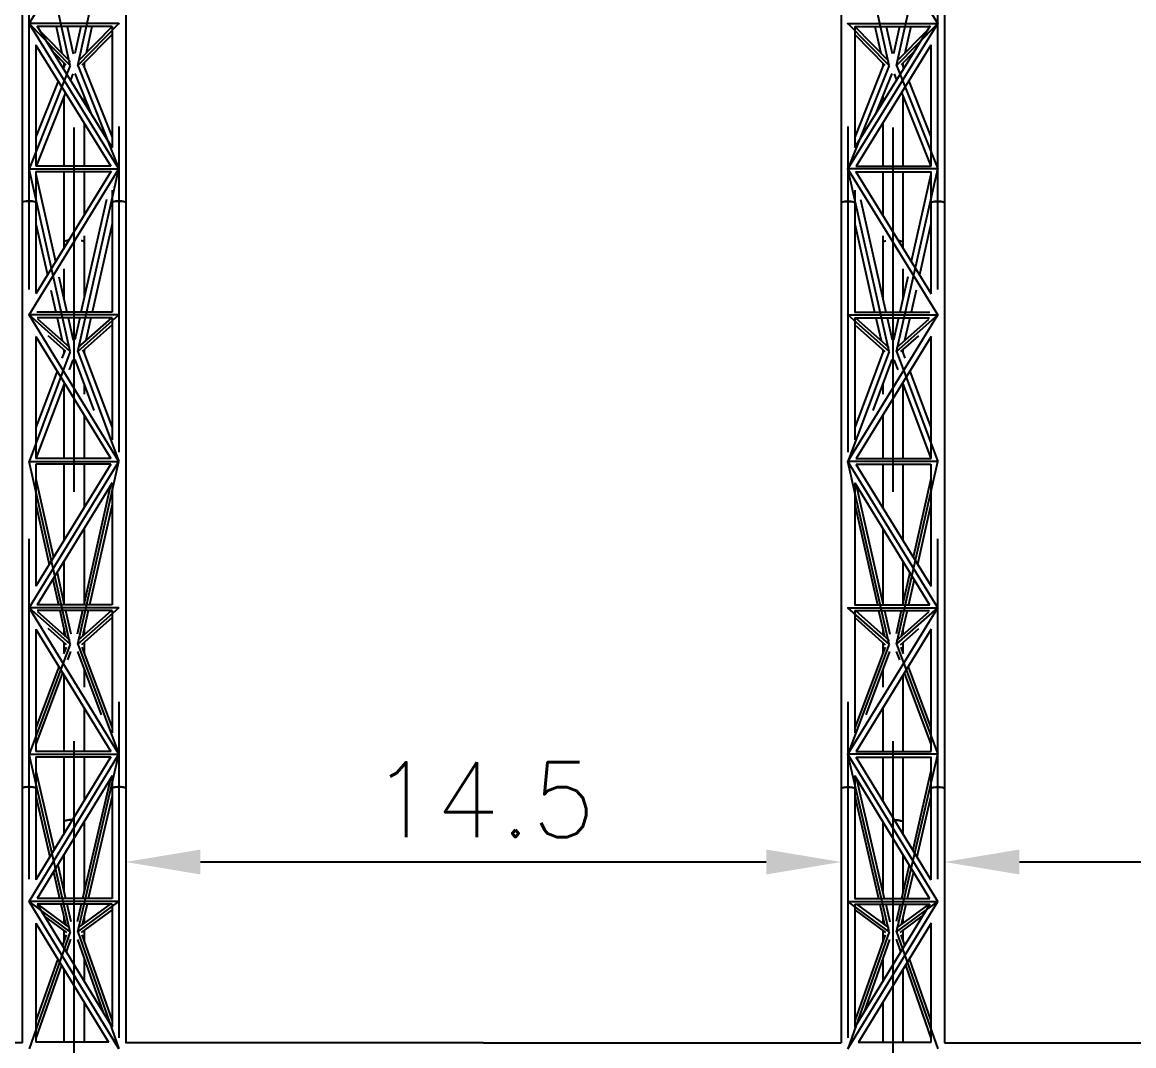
# Model space of a CAD drawing. Header units: millimetres. Extents: x 150209.93 to 150215.05, y 136675.65 to 136679.93.
# Drawn here: x 150212.2706 to 150212.7159, y 136679.1361 to 136679.5464 of the extents above; entities that cross this region are included whole.
import ezdxf

# ---------------------------------------------------------------- set-up
doc = ezdxf.new("R2010")
doc.units = ezdxf.units.MM
doc.header["$LTSCALE"] = 0.25
doc.linetypes.add('CENTER', pattern=[50.8, 31.75, -6.35, 6.35, -6.35])
doc.linetypes.add('XKITLINE00', pattern=[0])
doc.styles.add('ROMANS', font='romans.shx')
doc.dimstyles.new('MD300', dxfattribs={"dimtxt": 2.5, "dimasz": 2.5, "dimexe": 1, "dimexo": 1, "dimgap": 0.5, "dimtad": 1, "dimdec": 1, "dimlfac": 50, "dimrnd": 0.5, "dimdsep": 46, "dimtxsty": 'ROMANS', "dimcen": 1, "dimclrd": 146, "dimclre": 146, "dimclrt": 30, "dimadec": 1, "dimazin": 2, "dimtfac": 1, "dimtdec": 1, "dimtmove": 0, "dimatfit": 1, "dimfxl": 1, "dimtolj": 1, "dimtzin": 0, "dimlwd": -1, "dimlwe": -1, "dimarcsym": 0})

# ---------------------------------------------------------------- blocks, each defined once
blk = doc.blocks.new('çatıı')
at = {"color": 8, "linetype": 'CENTER'}
for p, q in [((16725, 19215.5), (16725, 20364.8)), ((16815, 20366.5), (16815, 19136.2)), ((16905, 20368.1), (16905, 19215.5)), ((18365, 20368.1), (18365, 19215.5)), ((18455, 20366.5), (18455, 19136.2)), ((18545, 19215.5), (18545, 20364.8)), ((16725, 19574.4), (16905, 19865.3)), ((16807.5, 19490.5), (16725, 19865.3)), ((16822.5, 19490.5), (16905, 19865.3)), ((18447.5, 19490.5), (18365, 19865.3)), ((18545, 19574.4), (18365, 19865.3)), ((18462.5, 19490.5), (18545, 19865.3)), ((16905, 19574.4), (16725, 19574.4)), ((16905, 19283.4), (16725, 19574.4)), ((16807.5, 19490.5), (16725, 19574.4)), ((16822.5, 19490.5), (16905, 19574.4)), ((18447.5, 19490.5), (18365, 19574.4)), ((18365, 19574.4), (18545, 19574.4)), ((18365, 19283.4), (18545, 19574.4)), ((18462.5, 19490.5), (18545, 19574.4)), ((16807.5, 19490.5), (16725, 19283.4)), ((16822.5, 19490.5), (16905, 19283.4)), ((18447.5, 19490.5), (18365, 19283.4)), ((18462.5, 19490.5), (18545, 19283.4)), ((16725, 18990.6), (16905, 19283.4)), ((16725, 19283.4), (16905, 19283.4)), ((16807.5, 18917.5), (16725, 19283.4)), ((16822.5, 18917.5), (16905, 19283.4)), ((18447.5, 18917.5), (18365, 19283.4)), ((18545, 18990.6), (18365, 19283.4)), ((18545, 19283.4), (18365, 19283.4)), ((18462.5, 18917.5), (18545, 19283.4)), ((16725, 18041.9), (16725, 19215.5)), ((16905, 19215.5), (16905, 18041.9)), ((18365, 19215.5), (18365, 18041.9)), ((18545, 18041.9), (18545, 19215.5)), ((16815, 19136.2), (16815, 17975)), ((18455, 19136.2), (18455, 17975)), ((16905, 18697.2), (16725, 18990.6)), ((16905, 18990.6), (16725, 18990.6)), ((16807.5, 18917.5), (16725, 18990.6)), ((16822.5, 18917.5), (16905, 18990.6)), ((18447.5, 18917.5), (18365, 18990.6)), ((18365, 18697.2), (18545, 18990.6)), ((18365, 18990.6), (18545, 18990.6)), ((18462.5, 18917.5), (18545, 18990.6)), ((16807.5, 18917.5), (16725, 18697.2)), ((16822.5, 18917.5), (16905, 18697.2)), ((18447.5, 18917.5), (18365, 18697.2)), ((18462.5, 18917.5), (18545, 18697.2)), ((16725, 18403.8), (16905, 18697.2)), ((16725, 18697.2), (16905, 18697.2)), ((16807.5, 18330.7), (16725, 18697.2)), ((16822.5, 18330.7), (16905, 18697.2)), ((18545, 18403.8), (18365, 18697.2)), ((18447.5, 18330.7), (18365, 18697.2)), ((18545, 18697.2), (18365, 18697.2)), ((18462.5, 18330.7), (18545, 18697.2)), ((16905, 18110.4), (16725, 18403.8)), ((16905, 18403.8), (16725, 18403.8)), ((16807.5, 18330.7), (16725, 18403.8)), ((16822.5, 18330.7), (16905, 18403.8)), ((18365, 18110.4), (18545, 18403.8)), ((18365, 18403.8), (18545, 18403.8)), ((18447.5, 18330.7), (18365, 18403.8)), ((18462.5, 18330.7), (18545, 18403.8)), ((16807.5, 18330.7), (16725, 18110.4)), ((16822.5, 18330.7), (16905, 18110.4)), ((18447.5, 18330.7), (18365, 18110.4)), ((18462.5, 18330.7), (18545, 18110.4)), ((16725, 17815.4), (16905, 18110.4)), ((16725, 18110.4), (16905, 18110.4)), ((16807.5, 17754.7), (16725, 18110.4)), ((16822.5, 17754.7), (16905, 18110.4)), ((18545, 17815.4), (18365, 18110.4)), ((18545, 18110.4), (18365, 18110.4)), ((18447.5, 17754.7), (18365, 18110.4)), ((18462.5, 17754.7), (18545, 18110.4)), ((16725, 16860.1), (16725, 18041.9)), ((16905, 18041.9), (16905, 16860.1)), ((18365, 18041.9), (18365, 16860.1)), ((18545, 16860.1), (18545, 18041.9)), ((16815, 17975), (16815, 16806.3)), ((18455, 17975), (18455, 16806.3)), ((16905, 17815.4), (16725, 17815.4)), ((16905, 17520), (16725, 17815.4)), ((16807.5, 17754.7), (16725, 17815.4)), ((16822.5, 17754.7), (16905, 17815.4)), ((18365, 17815.4), (18545, 17815.4)), ((18365, 17520), (18545, 17815.4)), ((18447.5, 17754.7), (18365, 17815.4)), ((18462.5, 17754.7), (18545, 17815.4)), ((16807.5, 17754.7), (16725, 17520)), ((16822.5, 17754.7), (16905, 17520)), ((18447.5, 17754.7), (18365, 17520)), ((18462.5, 17754.7), (18545, 17520))]:
    blk.add_line(p, q, dxfattribs=at)
at = {"color": 8, "linetype": 'XKITLINE00'}
for p, q in [((16711.3, 20340.1), (16711.3, 19215.5)), ((16918.6, 20343.7), (16918.6, 19215.5)), ((18351.3, 20343.7), (18351.3, 19215.5)), ((18558.6, 20340.1), (18558.6, 19215.5)), ((16740.5, 19570), (16891.6, 19325.8)), ((16891.3, 19568.7), (16741.3, 19568.7)), ((16779.1, 19568.7), (16790.8, 19515.5)), ((16801.5, 19568.7), (16813.6, 19513.8)), ((16828.5, 19568.7), (16816.6, 19514.5)), ((16891.3, 19568.6), (16823.9, 19500)), ((16850.9, 19568.7), (16839.2, 19515.5)), ((16891.3, 19568.9), (16891.3, 19326.2)), ((18529.5, 19570), (18378.4, 19325.8)), ((18378.6, 19568.9), (18378.6, 19326.2)), ((18378.6, 19568.7), (18528.7, 19568.7)), ((18378.6, 19568.6), (18446.1, 19500)), ((18419.1, 19568.7), (18430.8, 19515.5)), ((18441.5, 19568.7), (18453.4, 19514.5)), ((18468.5, 19568.7), (18456.4, 19513.8)), ((18490.9, 19568.7), (18479.2, 19515.5)), ((16746.1, 19560.9), (16807.6, 19498.4)), ((16891.3, 19552.5), (16830.9, 19491)), ((18378.6, 19552.5), (18439.1, 19491)), ((18523.9, 19560.9), (18462.4, 19498.4)), ((16738.6, 19531.7), (16738.6, 19289.1)), ((16738.6, 19531.6), (16888.7, 19289.1)), ((18531.3, 19531.6), (18381.3, 19289.1)), ((18531.3, 19531.7), (18531.3, 19289.1)), ((16773, 19517.6), (16798.5, 19491.6)), ((18497, 19517.6), (18471.5, 19491.6)), ((16795.9, 19490.9), (16793.4, 19484.6)), ((16794.7, 19495.5), (16794.7, 19488)), ((16795.3, 19494.8), (16795.4, 19494.8)), ((16834.2, 19490.6), (16891.3, 19347.2)), ((16834.7, 19494.8), (16834.6, 19494.4)), ((16835.3, 19495.5), (16835.3, 19487.9)), ((18435.8, 19490.6), (18378.6, 19347.2)), ((18434.7, 19495.5), (18434.7, 19487.9)), ((18435.3, 19494.8), (18435.4, 19494.4)), ((18474.1, 19490.9), (18476.6, 19484.6)), ((18474.6, 19494.8), (18474.6, 19494.8)), ((18475.3, 19495.5), (18475.3, 19488)), ((16783.3, 19459.4), (16738.6, 19347.3)), ((16812.7, 19474.1), (16807.7, 19461.4)), ((16817, 19474.7), (16848.7, 19395.1)), ((18453, 19474.7), (18421.2, 19395.1)), ((18457.3, 19474.1), (18462.3, 19461.4)), ((18486.7, 19459.4), (18531.3, 19347.3)), ((16797.7, 19436.2), (16739.1, 19289.1)), ((18472.3, 19436.2), (18530.9, 19289.1)), ((16794.7, 19428.8), (16794.7, 19289.1)), ((16835.3, 19428.8), (16835.3, 19416.8)), ((18434.7, 19428.8), (18434.7, 19416.8)), ((18475.3, 19428.8), (18475.3, 19289.1)), ((16835.3, 19375.4), (16835.3, 19289.1)), ((18434.7, 19375.4), (18434.7, 19289.1)), ((16889.5, 19279), (16738.4, 19033.2)), ((16889.1, 19289.1), (16738.5, 19289.1)), ((18380.5, 19279), (18531.6, 19033.2)), ((18380.9, 19289.1), (18531.5, 19289.1)), ((16738.6, 19277.9), (16738.6, 19215.5)), ((16888.7, 19277.7), (16738.6, 19277.7)), ((16738.6, 19272.6), (16778.1, 19097.7)), ((16794.7, 19277.7), (16794.7, 19136.2)), ((16835.3, 19277.7), (16835.3, 19190.8)), ((18381.3, 19277.7), (18531.3, 19277.7)), ((18434.7, 19277.7), (18434.7, 19190.8)), ((18475.3, 19277.7), (18475.3, 19136.2)), ((18531.3, 19272.6), (18491.9, 19097.7)), ((18531.3, 19277.9), (18531.3, 19215.5)), ((16891.3, 19241), (16891.3, 19215.5)), ((18378.6, 19241), (18378.6, 19215.5)), ((16711.7, 19216.2), (16711.3, 19215.5)), ((16711.7, 19216.1), (16711.3, 19215.5)), ((16711.3, 19215.5), (16711.3, 18041.9)), ((16712.7, 19216.9), (16711.7, 19216.2)), ((16712.7, 19216.7), (16711.7, 19216.1)), ((16714.3, 19217.5), (16712.7, 19216.9)), ((16714.3, 19217.2), (16712.7, 19216.7)), ((16714.8, 19217.4), (16713.9, 19217.1)), ((16716.5, 19218.1), (16714.3, 19217.5)), ((16716.5, 19217.7), (16714.3, 19217.2)), ((16716.9, 19218), (16714.8, 19217.4)), ((16719.1, 19218.5), (16716.5, 19218.1)), ((16719.1, 19218), (16716.5, 19217.7)), ((16719.3, 19218.3), (16716.9, 19218)), ((16722, 19218.7), (16719.1, 19218.5)), ((16722, 19218.2), (16719.1, 19218)), ((16722.1, 19218.6), (16719.3, 19218.3)), ((16725, 19218.8), (16722, 19218.7)), ((16725, 19218.3), (16722, 19218.2)), ((16725, 19218.6), (16722.1, 19218.6)), ((16728, 19218.7), (16725, 19218.8)), ((16727.9, 19218.6), (16725, 19218.6)), ((16728, 19218.2), (16725, 19218.3)), ((16730.7, 19218.3), (16727.9, 19218.6)), ((16730.9, 19218.5), (16728, 19218.7)), ((16730.9, 19218), (16728, 19218.2)), ((16733.1, 19218), (16730.7, 19218.3)), ((16733.5, 19218.1), (16730.9, 19218.5)), ((16733.5, 19217.7), (16730.9, 19218)), ((16735.2, 19217.4), (16733.1, 19218)), ((16735.7, 19217.5), (16733.5, 19218.1)), ((16735.7, 19217.2), (16733.5, 19217.7)), ((16736.1, 19217.1), (16735.2, 19217.4)), ((16737.3, 19216.9), (16735.7, 19217.5)), ((16737.3, 19216.7), (16735.7, 19217.2)), ((16738.3, 19216.2), (16737.3, 19216.9)), ((16738.3, 19216.1), (16737.3, 19216.7)), ((16738.3, 19216.2), (16738.6, 19215.5)), ((16738.3, 19216.1), (16738.6, 19215.5)), ((16738.6, 19215.5), (16738.6, 19033.6)), ((16879.9, 19221.8), (16829, 18996.3)), ((16891.7, 19216.2), (16891.3, 19215.5)), ((16891.7, 19216.1), (16891.3, 19215.5)), ((16891.3, 19215.5), (16891.3, 18996.3)), ((16892.7, 19216.9), (16891.7, 19216.2)), ((16892.7, 19216.7), (16891.7, 19216.1)), ((16894.3, 19217.5), (16892.7, 19216.9)), ((16894.3, 19217.2), (16892.7, 19216.7)), ((16894.8, 19217.4), (16893.9, 19217.1)), ((16896.5, 19218.1), (16894.3, 19217.5)), ((16896.5, 19217.7), (16894.3, 19217.2)), ((16896.9, 19218), (16894.8, 19217.4)), ((16899.1, 19218.5), (16896.5, 19218.1)), ((16899.1, 19218), (16896.5, 19217.7)), ((16899.3, 19218.3), (16896.9, 19218)), ((16902, 19218.7), (16899.1, 19218.5)), ((16902, 19218.2), (16899.1, 19218)), ((16902.1, 19218.6), (16899.3, 19218.3)), ((16905, 19218.8), (16902, 19218.7)), ((16905, 19218.3), (16902, 19218.2)), ((16905, 19218.6), (16902.1, 19218.6)), ((16908, 19218.7), (16905, 19218.8)), ((16907.9, 19218.6), (16905, 19218.6)), ((16908, 19218.2), (16905, 19218.3)), ((16910.7, 19218.3), (16907.9, 19218.6)), ((16910.9, 19218.5), (16908, 19218.7)), ((16910.9, 19218), (16908, 19218.2)), ((16913.1, 19218), (16910.7, 19218.3)), ((16913.5, 19218.1), (16910.9, 19218.5)), ((16913.5, 19217.7), (16910.9, 19218)), ((16915.2, 19217.4), (16913.1, 19218)), ((16915.7, 19217.5), (16913.5, 19218.1)), ((16915.7, 19217.2), (16913.5, 19217.7)), ((16916.1, 19217.1), (16915.2, 19217.4)), ((16917.3, 19216.9), (16915.7, 19217.5)), ((16917.3, 19216.7), (16915.7, 19217.2)), ((16918.3, 19216.2), (16917.3, 19216.9)), ((16918.3, 19216.1), (16917.3, 19216.7)), ((16918.3, 19216.2), (16918.6, 19215.5)), ((16918.3, 19216.1), (16918.6, 19215.5)), ((16918.6, 19215.5), (16918.6, 18041.9)), ((18351.7, 19216.2), (18351.3, 19215.5)), ((18351.7, 19216.1), (18351.3, 19215.5)), ((18351.3, 19215.5), (18351.3, 18041.9)), ((18351.7, 19216.2), (18352.7, 19216.9)), ((18351.7, 19216.1), (18352.7, 19216.7)), ((18352.7, 19216.9), (18354.3, 19217.5)), ((18352.7, 19216.7), (18354.3, 19217.2)), ((18353.9, 19217.1), (18354.8, 19217.4)), ((18354.3, 19217.5), (18356.5, 19218.1)), ((18354.3, 19217.2), (18356.5, 19217.7)), ((18354.8, 19217.4), (18356.9, 19218)), ((18356.5, 19218.1), (18359.1, 19218.5)), ((18356.5, 19217.7), (18359.1, 19218)), ((18356.9, 19218), (18359.3, 19218.3)), ((18359.1, 19218.5), (18362, 19218.7)), ((18359.1, 19218), (18362, 19218.2)), ((18359.3, 19218.3), (18362.1, 19218.6)), ((18362, 19218.7), (18365, 19218.8)), ((18362, 19218.2), (18365, 19218.3)), ((18362.1, 19218.6), (18365, 19218.6)), ((18365, 19218.8), (18368, 19218.7)), ((18365, 19218.6), (18367.9, 19218.6)), ((18365, 19218.3), (18368, 19218.2)), ((18367.9, 19218.6), (18370.7, 19218.3)), ((18368, 19218.7), (18370.9, 19218.5)), ((18368, 19218.2), (18370.9, 19218)), ((18370.7, 19218.3), (18373.1, 19218)), ((18370.9, 19218.5), (18373.5, 19218.1)), ((18370.9, 19218), (18373.5, 19217.7)), ((18373.1, 19218), (18375.2, 19217.4)), ((18373.5, 19218.1), (18375.7, 19217.5)), ((18373.5, 19217.7), (18375.7, 19217.2)), ((18375.2, 19217.4), (18376.1, 19217.1)), ((18375.7, 19217.5), (18377.3, 19216.9)), ((18375.7, 19217.2), (18377.3, 19216.7)), ((18377.3, 19216.9), (18378.3, 19216.2)), ((18377.3, 19216.7), (18378.3, 19216.1)), ((18378.3, 19216.2), (18378.6, 19215.5)), ((18378.3, 19216.1), (18378.6, 19215.5)), ((18378.6, 19215.5), (18378.6, 18996.3)), ((18390.1, 19221.8), (18440.9, 18996.3)), ((18531.7, 19216.2), (18531.3, 19215.5)), ((18531.7, 19216.1), (18531.3, 19215.5)), ((18531.3, 19215.5), (18531.3, 19033.6)), ((18531.7, 19216.2), (18532.7, 19216.9)), ((18531.7, 19216.1), (18532.7, 19216.7)), ((18532.7, 19216.9), (18534.3, 19217.5)), ((18532.7, 19216.7), (18534.3, 19217.2)), ((18533.9, 19217.1), (18534.8, 19217.4)), ((18534.3, 19217.5), (18536.5, 19218.1)), ((18534.3, 19217.2), (18536.5, 19217.7)), ((18534.8, 19217.4), (18536.9, 19218)), ((18536.5, 19218.1), (18539.1, 19218.5)), ((18536.5, 19217.7), (18539.1, 19218)), ((18536.9, 19218), (18539.3, 19218.3)), ((18539.1, 19218.5), (18542, 19218.7)), ((18539.1, 19218), (18542, 19218.2)), ((18539.3, 19218.3), (18542.1, 19218.6)), ((18542, 19218.7), (18545, 19218.8)), ((18542, 19218.2), (18545, 19218.3)), ((18542.1, 19218.6), (18545, 19218.6)), ((18545, 19218.8), (18548, 19218.7)), ((18545, 19218.6), (18547.9, 19218.6)), ((18545, 19218.3), (18548, 19218.2)), ((18547.9, 19218.6), (18550.7, 19218.3)), ((18548, 19218.7), (18550.9, 19218.5)), ((18548, 19218.2), (18550.9, 19218)), ((18550.7, 19218.3), (18553.1, 19218)), ((18550.9, 19218.5), (18553.5, 19218.1)), ((18550.9, 19218), (18553.5, 19217.7)), ((18553.1, 19218), (18555.2, 19217.4)), ((18553.5, 19218.1), (18555.7, 19217.5)), ((18553.5, 19217.7), (18555.7, 19217.2)), ((18555.2, 19217.4), (18556.1, 19217.1)), ((18555.7, 19217.5), (18557.3, 19216.9)), ((18555.7, 19217.2), (18557.3, 19216.7)), ((18557.3, 19216.9), (18558.3, 19216.2)), ((18557.3, 19216.7), (18558.3, 19216.1)), ((18558.3, 19216.2), (18558.6, 19215.5)), ((18558.3, 19216.1), (18558.6, 19215.5)), ((18558.6, 19215.5), (18558.6, 18041.9)), ((16738.6, 19173.1), (16761.7, 19071)), ((16891.3, 19173.1), (16851.5, 18996.3)), ((18378.6, 19173.1), (18418.5, 18996.3)), ((18531.3, 19173.1), (18508.3, 19071)), ((16835.3, 19149.3), (16835.3, 19136.2)), ((18434.7, 19149.3), (18434.7, 19136.2)), ((16795, 19137), (16794.7, 19136.2)), ((16795, 19136.9), (16794.7, 19136.2)), ((16794.7, 19136.2), (16794.7, 19124.8)), ((16795.9, 19137.8), (16795, 19137)), ((16795.9, 19137.7), (16795, 19136.9)), ((16797.4, 19138.5), (16795.9, 19137.8)), ((16797.4, 19138.3), (16795.9, 19137.7)), ((16799.4, 19139.2), (16797.4, 19138.5)), ((16799.4, 19138.9), (16797.4, 19138.3)), ((16801.9, 19139.8), (16799.4, 19139.2)), ((16801.9, 19139.5), (16799.4, 19138.9)), ((16804.1, 19140.1), (16801.9, 19139.8)), ((16803.9, 19139.7), (16801.9, 19139.5)), ((16830.5, 19138.9), (16829.1, 19139.2)), ((16830.5, 19139.2), (16829.3, 19139.5)), ((16832.6, 19138.5), (16830.5, 19139.2)), ((16832.6, 19138.3), (16830.5, 19138.9)), ((16834.1, 19137.8), (16832.6, 19138.5)), ((16834.1, 19137.7), (16832.6, 19138.3)), ((16835, 19137), (16834.1, 19137.8)), ((16835, 19136.9), (16834.1, 19137.7)), ((16835, 19137), (16835.3, 19136.2)), ((16835, 19136.9), (16835.3, 19136.2)), ((16835.3, 19136.2), (16835.3, 19024)), ((18435, 19137), (18434.7, 19136.2)), ((18435, 19136.9), (18434.7, 19136.2)), ((18434.7, 19136.2), (18434.7, 19024)), ((18435, 19137), (18435.9, 19137.8)), ((18435, 19136.9), (18435.9, 19137.7)), ((18435.9, 19137.8), (18437.4, 19138.5)), ((18435.9, 19137.7), (18437.4, 19138.3)), ((18437.4, 19138.5), (18439.4, 19139.2)), ((18437.4, 19138.3), (18439.4, 19138.9)), ((18439.4, 19139.2), (18440.7, 19139.5)), ((18439.4, 19138.9), (18440.9, 19139.2)), ((18465.9, 19140.1), (18468, 19139.8)), ((18466.1, 19139.7), (18468, 19139.5)), ((18468, 19139.8), (18470.5, 19139.2)), ((18468, 19139.5), (18470.5, 19138.9)), ((18470.5, 19139.2), (18472.6, 19138.5)), ((18470.5, 19138.9), (18472.6, 19138.3)), ((18472.6, 19138.5), (18474.1, 19137.8)), ((18472.6, 19138.3), (18474.1, 19137.7)), ((18474.1, 19137.8), (18475, 19137)), ((18474.1, 19137.7), (18475, 19136.9)), ((18475, 19137), (18475.3, 19136.2)), ((18475, 19136.9), (18475.3, 19136.2)), ((18475.3, 19136.2), (18475.3, 19124.8)), ((16794.7, 19083.2), (16794.7, 19024)), ((18475.3, 19083.2), (18475.3, 19024)), ((16784.9, 19067.3), (16800.9, 18996.3)), ((18485.1, 19067.3), (18469.1, 18996.3)), ((16768.5, 19040.6), (16778.5, 18996.3)), ((18501.5, 19040.6), (18491.5, 18996.3)), ((16891.5, 18996.3), (16740.9, 18996.3)), ((18378.5, 18996.3), (18529.1, 18996.3)), ((16891.3, 18984.9), (16741.3, 18984.9)), ((16806.9, 18925.6), (16742.8, 18982.4)), ((16781.1, 18984.9), (16791.3, 18939.4)), ((16803.5, 18984.9), (16813.6, 18940)), ((16826.5, 18984.9), (16816.5, 18940.6)), ((16890, 18984.9), (16822.9, 18925.4)), ((16891.3, 18970.9), (16831.3, 18917.7)), ((16848.9, 18984.9), (16838.7, 18939.4)), ((16891.3, 18985.1), (16891.3, 18740.3)), ((18378.6, 18985.1), (18378.6, 18740.3)), ((18378.6, 18984.9), (18528.7, 18984.9)), ((18378.6, 18970.9), (18438.7, 18917.7)), ((18380, 18984.9), (18447.1, 18925.4)), ((18421.1, 18984.9), (18431.3, 18939.4)), ((18443.5, 18984.9), (18453.5, 18940.6)), ((18466.5, 18984.9), (18456.4, 18940)), ((18463.1, 18925.6), (18527.2, 18982.4)), ((18488.9, 18984.9), (18478.6, 18939.4)), ((16738.6, 18947.5), (16888.7, 18702.9)), ((16738.6, 18947.5), (16738.6, 18702.9)), ((16798.8, 18917.6), (16763.2, 18949.1)), ((18531.4, 18947.5), (18381.3, 18702.9)), ((18471.2, 18917.6), (18506.8, 18949.1)), ((18531.3, 18947.5), (18531.3, 18702.9)), ((16795.9, 18917.6), (16790.8, 18904.1)), ((16794.7, 18921.2), (16794.7, 18914.5)), ((16812.8, 18900.4), (16805.3, 18880.5)), ((16817, 18901.1), (16855, 18799.5)), ((16834.3, 18917.2), (16891.3, 18764.8)), ((16835.3, 18921.2), (16835.3, 18914.5)), ((18435.7, 18917.2), (18378.6, 18764.8)), ((18453, 18901.1), (18415, 18799.5)), ((18434.7, 18921.2), (18434.7, 18914.5)), ((18457.2, 18900.4), (18464.7, 18880.5)), ((18474.1, 18917.6), (18479.2, 18904.1)), ((18475.3, 18921.2), (18475.3, 18914.5)), ((16781.1, 18878.3), (16738.6, 18764.9)), ((18488.9, 18878.3), (18531.3, 18764.9)), ((16795.7, 18854.6), (16738.8, 18702.9)), ((16794.7, 18852.1), (16794.7, 18702.9)), ((16835.3, 18852.1), (16835.3, 18831.6)), ((18434.7, 18852.1), (18434.7, 18831.6)), ((18474.3, 18854.6), (18531.2, 18702.9)), ((18475.3, 18852.1), (18475.3, 18702.9)), ((16835.3, 18790), (16835.3, 18702.9)), ((18434.7, 18790), (18434.7, 18702.9)), ((16889, 18702.9), (16738.5, 18702.9)), ((18381, 18702.9), (18531.5, 18702.9)), ((16888.8, 18691.7), (16738.6, 18446.9)), ((16738.6, 18691.7), (16738.6, 18446.9)), ((16888.7, 18691.5), (16738.6, 18691.5)), ((16794.7, 18691.5), (16794.7, 18538.2)), ((16835.3, 18691.5), (16835.3, 18604.4)), ((18381.1, 18691.7), (18531.4, 18446.9)), ((18381.3, 18691.5), (18531.3, 18691.5)), ((18434.7, 18691.5), (18434.7, 18604.4)), ((18475.3, 18691.5), (18475.3, 18538.2)), ((18531.3, 18691.7), (18531.3, 18446.9)), ((16738.6, 18662.5), (16774.2, 18504.7)), ((18531.3, 18662.5), (18495.8, 18504.7)), ((16891.3, 18654.1), (16741.3, 18409.5)), ((16888.4, 18649.4), (16834.4, 18409.5)), ((16891.3, 18654.2), (16891.3, 18409.5)), ((18378.6, 18654.2), (18378.6, 18409.5)), ((18378.7, 18654.1), (18528.7, 18409.5)), ((18381.6, 18649.4), (18435.6, 18409.5)), ((16738.6, 18610.6), (16765.6, 18490.8)), ((16891.3, 18610.7), (16846.1, 18409.5)), ((18378.6, 18610.7), (18423.9, 18409.5)), ((18531.3, 18610.6), (18504.4, 18490.8)), ((16835.3, 18562.8), (16835.3, 18413.4)), ((18434.7, 18562.8), (18434.7, 18413.4)), ((16794.7, 18496.6), (16794.7, 18413.5)), ((18475.3, 18496.6), (18475.3, 18413.5)), ((16772.5, 18460.4), (16783.9, 18409.5)), ((16781, 18474.3), (16795.6, 18409.5)), ((18489, 18474.3), (18474.4, 18409.5)), ((18497.5, 18460.4), (18486.1, 18409.5)), ((16891.5, 18409.5), (16740.9, 18409.5)), ((16891.3, 18398.1), (16741.3, 18398.1)), ((16807.4, 18338.4), (16742.8, 18395.7)), ((16786.5, 18398.1), (16798.1, 18346.6)), ((16798.2, 18398.1), (16808.6, 18351.6)), ((16831.9, 18398.1), (16821.3, 18351.1)), ((16890, 18398.1), (16822.5, 18338.3)), ((16843.5, 18398.1), (16831.9, 18346.6)), ((16891.3, 18398.3), (16891.3, 18153.5)), ((18378.5, 18409.5), (18529, 18409.5)), ((18378.6, 18398.3), (18378.6, 18153.5)), ((18378.6, 18398.1), (18528.7, 18398.1)), ((18380, 18398.1), (18447.5, 18338.3)), ((18426.5, 18398.1), (18438.1, 18346.6)), ((18438.1, 18398.1), (18448.7, 18351.1)), ((18471.8, 18398.1), (18461.4, 18351.6)), ((18462.6, 18338.4), (18527.2, 18395.7)), ((18483.5, 18398.1), (18471.9, 18346.6)), ((16891.3, 18384.2), (16830.1, 18329.9)), ((18378.6, 18384.2), (18439.9, 18329.9)), ((16738.6, 18360.8), (16888.7, 18116.1)), ((16738.6, 18360.7), (16738.6, 18116.1)), ((16800, 18329.7), (16763.2, 18362.4)), ((16794.7, 18361.6), (16794.7, 18349.6)), ((16835.3, 18361.7), (16835.3, 18349.6)), ((18531.4, 18360.8), (18381.3, 18116.1)), ((18434.7, 18361.7), (18434.7, 18349.6)), ((18470, 18329.7), (18506.8, 18362.4)), ((18475.3, 18361.6), (18475.3, 18349.6)), ((18531.3, 18360.7), (18531.3, 18116.1)), ((16799.2, 18324.9), (16794.3, 18311.7)), ((16794.7, 18334.4), (16794.7, 18312.8)), ((16830.6, 18325.2), (16891.3, 18163.1)), ((16835.3, 18334.5), (16835.3, 18312.7)), ((18439.4, 18325.2), (18378.6, 18163.1)), ((18434.7, 18334.5), (18434.7, 18312.7)), ((18470.8, 18324.9), (18475.7, 18311.7)), ((18475.3, 18334.4), (18475.3, 18312.8)), ((16808.2, 18316.4), (16801.8, 18299.4)), ((16821.9, 18316), (16869.4, 18189.3)), ((18448.1, 18316), (18400.6, 18189.3)), ((18461.7, 18316.4), (18468.1, 18299.4)), ((16784.6, 18285.8), (16738.6, 18163.1)), ((16835.3, 18280.3), (16835.3, 18244.8)), ((18434.7, 18280.3), (18434.7, 18244.8)), ((18485.4, 18285.8), (18531.3, 18163.1)), ((16792.2, 18273.5), (16738.6, 18130.6)), ((16794.7, 18269.4), (16794.7, 18116.1)), ((18475.3, 18269.4), (18475.3, 18116.1)), ((18477.8, 18273.5), (18531.3, 18130.6)), ((16835.3, 18203.2), (16835.3, 18116.1)), ((18434.7, 18203.2), (18434.7, 18116.1)), ((16889, 18116.1), (16738.5, 18116.1)), ((16888.8, 18104.9), (16738.6, 17858.7)), ((16738.6, 18104.9), (16738.6, 18041.9)), ((16888.7, 18104.7), (16738.6, 18104.7)), ((16794.7, 18104.7), (16794.7, 17975)), ((16835.3, 18104.7), (16835.3, 18017.1)), ((18381, 18116.1), (18531.5, 18116.1)), ((18381.1, 18104.9), (18531.3, 17858.7)), ((18381.2, 18104.7), (18531.3, 18104.7)), ((18434.7, 18104.7), (18434.7, 18017.1)), ((18475.3, 18104.7), (18475.3, 17975)), ((18531.3, 18104.9), (18531.3, 18041.9)), ((16738.6, 18076.8), (16775.3, 17918.8)), ((18531.3, 18076.8), (18494.7, 17918.8)), ((16891.3, 18067.1), (16741.2, 17821.1)), ((16887.8, 18061.3), (16832.1, 17821.1)), ((16891.3, 18067.6), (16891.3, 18041.9)), ((18378.6, 18067.6), (18378.6, 18041.9)), ((18378.6, 18067.1), (18528.7, 17821.1)), ((18382.2, 18061.3), (18437.9, 17821.1)), ((16711.7, 18042.6), (16711.3, 18041.9)), ((16711.7, 18042.5), (16711.3, 18041.9)), ((16711.3, 18041.9), (16711.3, 17532.2)), ((16712.7, 18043.2), (16711.7, 18042.6)), ((16712.7, 18043), (16711.7, 18042.5)), ((16714.3, 18043.7), (16712.7, 18043.2)), ((16714.3, 18043.4), (16712.7, 18043)), ((16714.8, 18043.6), (16713.2, 18043.1)), ((16713.2, 18043.1), (16713.2, 18043.1)), ((16716.5, 18044.2), (16714.3, 18043.7)), ((16716.5, 18043.8), (16714.3, 18043.4)), ((16716.9, 18044.1), (16714.8, 18043.6)), ((16719.1, 18044.5), (16716.5, 18044.2)), ((16719.1, 18044.1), (16716.5, 18043.8)), ((16719.3, 18044.4), (16716.9, 18044.1)), ((16722, 18044.7), (16719.1, 18044.5)), ((16722, 18044.2), (16719.1, 18044.1)), ((16722.1, 18044.6), (16719.3, 18044.4)), ((16725, 18044.8), (16722, 18044.7)), ((16725, 18044.3), (16722, 18044.2)), ((16725, 18044.7), (16722.1, 18044.6)), ((16728, 18044.7), (16725, 18044.8)), ((16727.9, 18044.6), (16725, 18044.7)), ((16728, 18044.2), (16725, 18044.3)), ((16730.7, 18044.4), (16727.9, 18044.6)), ((16730.9, 18044.5), (16728, 18044.7)), ((16730.9, 18044.1), (16728, 18044.2)), ((16733.1, 18044.1), (16730.7, 18044.4)), ((16733.5, 18044.2), (16730.9, 18044.5)), ((16733.5, 18043.8), (16730.9, 18044.1)), ((16735.2, 18043.6), (16733.1, 18044.1)), ((16735.7, 18043.7), (16733.5, 18044.2)), ((16735.7, 18043.4), (16733.5, 18043.8)), ((16736.8, 18043.1), (16735.2, 18043.6)), ((16737.3, 18043.2), (16735.7, 18043.7)), ((16737.3, 18043), (16735.7, 18043.4)), ((16736.8, 18043.1), (16736.8, 18043.1)), ((16738.3, 18042.6), (16737.3, 18043.2)), ((16738.3, 18042.5), (16737.3, 18043)), ((16738.3, 18042.6), (16738.6, 18041.9)), ((16738.3, 18042.5), (16738.6, 18041.9)), ((16738.6, 18041.9), (16738.6, 17858.7)), ((16891.7, 18042.6), (16891.3, 18041.9)), ((16891.7, 18042.5), (16891.3, 18041.9)), ((16891.3, 18041.9), (16891.3, 17821.1)), ((16892.7, 18043.2), (16891.7, 18042.6)), ((16892.7, 18043), (16891.7, 18042.5)), ((16894.3, 18043.7), (16892.7, 18043.2)), ((16894.3, 18043.4), (16892.7, 18043)), ((16894.8, 18043.6), (16893.2, 18043.1)), ((16893.2, 18043.1), (16893.2, 18043.1)), ((16896.5, 18044.2), (16894.3, 18043.7)), ((16896.5, 18043.8), (16894.3, 18043.4)), ((16896.9, 18044.1), (16894.8, 18043.6)), ((16899.1, 18044.5), (16896.5, 18044.2)), ((16899.1, 18044.1), (16896.5, 18043.8)), ((16899.3, 18044.4), (16896.9, 18044.1)), ((16902, 18044.7), (16899.1, 18044.5)), ((16902, 18044.2), (16899.1, 18044.1)), ((16902.1, 18044.6), (16899.3, 18044.4)), ((16905, 18044.8), (16902, 18044.7)), ((16905, 18044.3), (16902, 18044.2)), ((16905, 18044.7), (16902.1, 18044.6)), ((16908, 18044.7), (16905, 18044.8)), ((16907.9, 18044.6), (16905, 18044.7)), ((16908, 18044.2), (16905, 18044.3)), ((16910.7, 18044.4), (16907.9, 18044.6)), ((16910.9, 18044.5), (16908, 18044.7)), ((16910.9, 18044.1), (16908, 18044.2)), ((16913.1, 18044.1), (16910.7, 18044.4)), ((16913.5, 18044.2), (16910.9, 18044.5)), ((16913.5, 18043.8), (16910.9, 18044.1)), ((16915.2, 18043.6), (16913.1, 18044.1)), ((16915.7, 18043.7), (16913.5, 18044.2)), ((16915.7, 18043.4), (16913.5, 18043.8)), ((16916.8, 18043.1), (16915.2, 18043.6)), ((16917.3, 18043.2), (16915.7, 18043.7)), ((16917.3, 18043), (16915.7, 18043.4)), ((16916.8, 18043.1), (16916.8, 18043.1)), ((16918.3, 18042.6), (16917.3, 18043.2)), ((16918.3, 18042.5), (16917.3, 18043)), ((16918.3, 18042.6), (16918.6, 18041.9)), ((16918.3, 18042.5), (16918.6, 18041.9)), ((16918.6, 18041.9), (16918.6, 17532.2)), ((18351.7, 18042.6), (18351.3, 18041.9)), ((18351.7, 18042.5), (18351.3, 18041.9)), ((18351.3, 18041.9), (18351.3, 17532.2)), ((18351.7, 18042.6), (18352.7, 18043.2)), ((18351.7, 18042.5), (18352.7, 18043)), ((18352.7, 18043.2), (18354.3, 18043.7)), ((18352.7, 18043), (18354.3, 18043.4)), ((18353.2, 18043.1), (18354.8, 18043.6)), ((18353.2, 18043.1), (18353.2, 18043.1)), ((18354.3, 18043.7), (18356.5, 18044.2)), ((18354.3, 18043.4), (18356.5, 18043.8)), ((18354.8, 18043.6), (18356.9, 18044.1)), ((18356.5, 18044.2), (18359.1, 18044.5)), ((18356.5, 18043.8), (18359.1, 18044.1)), ((18356.9, 18044.1), (18359.3, 18044.4)), ((18359.1, 18044.5), (18362, 18044.7)), ((18359.1, 18044.1), (18362, 18044.2)), ((18359.3, 18044.4), (18362.1, 18044.6)), ((18362, 18044.7), (18365, 18044.8)), ((18362, 18044.2), (18365, 18044.3)), ((18362.1, 18044.6), (18365, 18044.7)), ((18365, 18044.8), (18368, 18044.7)), ((18365, 18044.7), (18367.9, 18044.6)), ((18365, 18044.3), (18368, 18044.2)), ((18367.9, 18044.6), (18370.7, 18044.4)), ((18368, 18044.7), (18370.9, 18044.5)), ((18368, 18044.2), (18370.9, 18044.1)), ((18370.7, 18044.4), (18373.1, 18044.1)), ((18370.9, 18044.5), (18373.5, 18044.2)), ((18370.9, 18044.1), (18373.5, 18043.8)), ((18373.1, 18044.1), (18375.2, 18043.6)), ((18373.5, 18044.2), (18375.7, 18043.7)), ((18373.5, 18043.8), (18375.7, 18043.4)), ((18375.2, 18043.6), (18376.8, 18043.1)), ((18375.7, 18043.7), (18377.3, 18043.2)), ((18375.7, 18043.4), (18377.3, 18043)), ((18376.8, 18043.1), (18376.8, 18043.1)), ((18377.3, 18043.2), (18378.3, 18042.6)), ((18377.3, 18043), (18378.3, 18042.5)), ((18378.3, 18042.6), (18378.6, 18041.9)), ((18378.3, 18042.5), (18378.6, 18041.9)), ((18378.6, 18041.9), (18378.6, 17821.1)), ((18531.7, 18042.6), (18531.3, 18041.9)), ((18531.7, 18042.5), (18531.3, 18041.9)), ((18531.3, 18041.9), (18531.3, 17858.7)), ((18531.7, 18042.6), (18532.7, 18043.2)), ((18531.7, 18042.5), (18532.7, 18043)), ((18532.7, 18043.2), (18534.3, 18043.7)), ((18532.7, 18043), (18534.3, 18043.4)), ((18533.2, 18043.1), (18534.8, 18043.6)), ((18533.2, 18043.1), (18533.2, 18043.1)), ((18534.3, 18043.7), (18536.5, 18044.2)), ((18534.3, 18043.4), (18536.5, 18043.8)), ((18534.8, 18043.6), (18536.9, 18044.1)), ((18536.5, 18044.2), (18539.1, 18044.5)), ((18536.5, 18043.8), (18539.1, 18044.1)), ((18536.9, 18044.1), (18539.3, 18044.4)), ((18539.1, 18044.5), (18542, 18044.7)), ((18539.1, 18044.1), (18542, 18044.2)), ((18539.3, 18044.4), (18542.1, 18044.6)), ((18542, 18044.7), (18545, 18044.8)), ((18542, 18044.2), (18545, 18044.3)), ((18542.1, 18044.6), (18545, 18044.7)), ((18545, 18044.8), (18548, 18044.7)), ((18545, 18044.7), (18547.9, 18044.6)), ((18545, 18044.3), (18548, 18044.2)), ((18547.9, 18044.6), (18550.7, 18044.4)), ((18548, 18044.7), (18550.9, 18044.5)), ((18548, 18044.2), (18550.9, 18044.1)), ((18550.7, 18044.4), (18553.1, 18044.1)), ((18550.9, 18044.5), (18553.5, 18044.2)), ((18550.9, 18044.1), (18553.5, 18043.8)), ((18553.1, 18044.1), (18555.2, 18043.6)), ((18553.5, 18044.2), (18555.7, 18043.7)), ((18553.5, 18043.8), (18555.7, 18043.4)), ((18555.2, 18043.6), (18556.8, 18043.1)), ((18555.7, 18043.7), (18557.3, 18043.2)), ((18555.7, 18043.4), (18557.3, 18043)), ((18556.8, 18043.1), (18556.8, 18043.1)), ((18557.3, 18043.2), (18558.3, 18042.6)), ((18557.3, 18043), (18558.3, 18042.5)), ((18558.3, 18042.6), (18558.6, 18041.9)), ((18558.3, 18042.5), (18558.6, 18041.9)), ((18558.6, 18041.9), (18558.6, 17532.2)), ((16738.6, 18026.4), (16766.8, 17904.9)), ((16891.3, 18026.5), (16843.7, 17821.1)), ((18378.6, 18026.5), (18426.3, 17821.1)), ((18531.3, 18026.4), (18503.2, 17904.9)), ((16795, 17975.7), (16794.7, 17975)), ((16795, 17975.6), (16794.7, 17975)), ((16794.7, 17975), (16794.7, 17950.6)), ((16795.9, 17976.4), (16795, 17975.7)), ((16795.9, 17976.2), (16795, 17975.6)), ((16797.4, 17977.1), (16795.9, 17976.4)), ((16797.4, 17976.7), (16795.9, 17976.2)), ((16799.4, 17977.7), (16797.4, 17977.1)), ((16799.4, 17977.2), (16797.4, 17976.7)), ((16800.3, 17977.5), (16798.8, 17977.1)), ((16801.9, 17978.2), (16799.4, 17977.7)), ((16801.9, 17977.7), (16799.4, 17977.2)), ((16802.7, 17978), (16800.3, 17977.5)), ((16804.8, 17978.7), (16801.9, 17978.2)), ((16804.8, 17978), (16801.9, 17977.7)), ((16805.4, 17978.4), (16802.7, 17978)), ((16808.1, 17979), (16804.8, 17978.7)), ((16808.1, 17978.3), (16804.8, 17978)), ((16808.5, 17978.7), (16805.4, 17978.4)), ((16811.5, 17979.2), (16808.1, 17979)), ((16811.5, 17978.4), (16808.1, 17978.3)), ((16811.7, 17978.9), (16808.5, 17978.7)), ((16812.1, 17979.2), (16811.5, 17979.2)), ((16811.7, 17978.4), (16811.5, 17978.4)), ((16812, 17978.9), (16811.7, 17978.9)), ((16835.2, 17975.2), (16835.3, 17975)), ((16835.2, 17975.1), (16835.3, 17975)), ((16835.3, 17975.3), (16835.3, 17975)), ((16835.3, 17975), (16835.3, 17835)), ((18434.7, 17975.3), (18434.7, 17975)), ((18434.8, 17975.2), (18434.7, 17975)), ((18434.8, 17975.1), (18434.7, 17975)), ((18434.7, 17975), (18434.7, 17835)), ((18457.9, 17979.2), (18458.5, 17979.2)), ((18458, 17978.9), (18458.3, 17978.9)), ((18458.3, 17978.9), (18461.5, 17978.7)), ((18458.3, 17978.4), (18458.5, 17978.4)), ((18458.5, 17979.2), (18461.9, 17979)), ((18458.5, 17978.4), (18461.9, 17978.3)), ((18461.5, 17978.7), (18464.6, 17978.4)), ((18461.9, 17979), (18465.1, 17978.7)), ((18461.9, 17978.3), (18465.1, 17978)), ((18464.6, 17978.4), (18467.3, 17978)), ((18465.1, 17978.7), (18468, 17978.2)), ((18465.1, 17978), (18468, 17977.7)), ((18467.3, 17978), (18469.6, 17977.5)), ((18468, 17978.2), (18470.5, 17977.7)), ((18468, 17977.7), (18470.5, 17977.2)), ((18469.6, 17977.5), (18471.2, 17977.1)), ((18470.5, 17977.7), (18472.6, 17977.1)), ((18470.5, 17977.2), (18472.6, 17976.7)), ((18472.6, 17977.1), (18474.1, 17976.4)), ((18472.6, 17976.7), (18474.1, 17976.2)), ((18474.1, 17976.4), (18475, 17975.7)), ((18474.1, 17976.2), (18475, 17975.6)), ((18475, 17975.7), (18475.3, 17975)), ((18475, 17975.6), (18475.3, 17975)), ((18475.3, 17975), (18475.3, 17950.6)), ((16794.7, 17908.7), (16794.7, 17835.1)), ((18475.3, 17908.7), (18475.3, 17835.1)), ((16782.3, 17888.5), (16797.9, 17821.1)), ((18487.7, 17888.5), (18472.1, 17821.1)), ((16773.8, 17874.6), (16786.2, 17821.1)), ((18496.1, 17874.6), (18483.8, 17821.1)), ((16891.5, 17821.1), (16741, 17821.1)), ((16741.1, 17809.9), (16891.3, 17563.4)), ((16891.3, 17809.7), (16741.2, 17809.7)), ((16806.8, 17762.3), (16742.4, 17809.7)), ((16788.9, 17809.7), (16798.5, 17768.4)), ((16800.6, 17809.7), (16808.6, 17775.3)), ((16829.4, 17809.7), (16821.3, 17774.8)), ((16887.7, 17809.7), (16823, 17762.2)), ((16841.1, 17809.7), (16831.5, 17768.4)), ((16891.3, 17809.9), (16891.3, 17563.3)), ((18378.5, 17821.1), (18529, 17821.1)), ((18378.6, 17809.9), (18378.6, 17563.3)), ((18378.6, 17809.7), (18528.8, 17809.7)), ((18528.8, 17809.9), (18378.7, 17563.4)), ((18382.3, 17809.7), (18447, 17762.2)), ((18428.9, 17809.7), (18438.5, 17768.4)), ((18440.6, 17809.7), (18448.7, 17774.8)), ((18469.4, 17809.7), (18461.4, 17775.3)), ((18463.2, 17762.3), (18527.6, 17809.7)), ((18481.1, 17809.7), (18471.5, 17768.4)), ((16891.3, 17798.3), (16829.6, 17752.9)), ((18378.6, 17798.3), (18440.4, 17752.9)), ((16738.6, 17772.1), (16883.9, 17533.6)), ((16738.6, 17772.1), (16738.6, 17533.6)), ((16800.5, 17752.8), (16756, 17785.6)), ((16794.7, 17784.7), (16794.7, 17771.2)), ((16835.3, 17784.8), (16835.3, 17771.2)), ((18531.4, 17772.1), (18386.1, 17533.6)), ((18434.7, 17784.8), (18434.7, 17771.2)), ((18469.5, 17752.8), (18514, 17785.6)), ((18475.3, 17784.7), (18475.3, 17771.2)), ((18531.3, 17772.1), (18531.3, 17533.6)), ((16799.2, 17748.3), (16791.7, 17726.9)), ((16794.7, 17757.1), (16794.7, 17735.5)), ((16830.7, 17748.6), (16891.3, 17576)), ((16835.3, 17757.1), (16835.3, 17735.4)), ((18439.3, 17748.6), (18378.6, 17576)), ((18434.7, 17757.1), (18434.7, 17735.4)), ((18470.8, 17748.3), (18478.3, 17726.9)), ((18475.3, 17757.1), (18475.3, 17735.5)), ((16808.3, 17739.7), (16799.4, 17714.3)), ((16821.9, 17739.3), (16873.3, 17592.9)), ((18448.1, 17739.3), (18396.7, 17592.9)), ((18461.7, 17739.7), (18470.6, 17714.3)), ((16782.3, 17700.3), (16738.6, 17576)), ((16835.3, 17701.1), (16835.3, 17655.3)), ((18434.7, 17701.1), (18434.7, 17655.3)), ((18487.6, 17700.3), (18531.3, 17576)), ((16790, 17687.8), (16738.6, 17541.6)), ((16794.7, 17680.1), (16794.7, 17533.6)), ((18475.3, 17680.1), (18475.3, 17533.6)), ((18480, 17687.8), (18531.3, 17541.6)), ((16835.3, 17613.4), (16835.3, 17533.6)), ((18434.7, 17613.4), (18434.7, 17533.6)), ((16711.7, 17532.2), (15278.3, 17532.2)), ((16884.5, 17533.6), (16738.4, 17533.6)), ((17635, 17532.2), (16918.3, 17532.2)), ((17635, 17532.2), (16918.3, 17532.2)), ((17635, 17532.2), (18351.7, 17532.2)), ((17635, 17532.2), (18351.7, 17532.2)), ((18385.5, 17533.6), (18531.6, 17533.6)), ((18558.3, 17532.2), (19991.7, 17532.2))]:
    blk.add_line(p, q, dxfattribs=at)
for centre in [(16725, 19574.4), (16725, 19574.4), (16725, 19574.4), (16725, 19574.4), (16905, 19574.4), (16905, 19574.4), (18365, 19574.4), (18365, 19574.4), (18545, 19574.4), (18545, 19574.4), (18545, 19574.4), (18545, 19574.4), (16807.5, 19490.5), (16807.5, 19490.5), (16807.5, 19490.5), (16822.5, 19490.5), (16822.5, 19490.5), (16822.5, 19490.5), (18447.5, 19490.5), (18447.5, 19490.5), (18447.5, 19490.5), (18462.5, 19490.5), (18462.5, 19490.5), (18462.5, 19490.5), (16725, 19283.4), (16725, 19283.4), (16725, 19283.4), (16905, 19283.4), (16905, 19283.4), (16905, 19283.4), (16905, 19283.4), (16905, 19283.4), (18365, 19283.4), (18365, 19283.4), (18365, 19283.4), (18365, 19283.4), (18365, 19283.4), (18545, 19283.4), (18545, 19283.4), (18545, 19283.4), (16725, 19215.5), (16725, 19215.5), (16905, 19215.5), (16905, 19215.5), (18365, 19215.5), (18365, 19215.5), (18545, 19215.5), (18545, 19215.5), (16815, 19136.2), (16815, 19136.2), (18455, 19136.2), (18455, 19136.2), (16725, 18990.6), (16725, 18990.6), (16725, 18990.6), (16725, 18990.6), (16905, 18990.6), (16905, 18990.6), (18365, 18990.6), (18365, 18990.6), (18545, 18990.6), (18545, 18990.6), (18545, 18990.6), (18545, 18990.6), (16807.5, 18917.5), (16807.5, 18917.5), (16807.5, 18917.5), (16822.5, 18917.5), (16822.5, 18917.5), (16822.5, 18917.5), (18447.5, 18917.5), (18447.5, 18917.5), (18447.5, 18917.5), (18462.5, 18917.5), (18462.5, 18917.5), (18462.5, 18917.5), (16725, 18697.2), (16725, 18697.2), (16725, 18697.2), (16905, 18697.2), (16905, 18697.2), (16905, 18697.2), (16905, 18697.2), (16905, 18697.2), (18365, 18697.2), (18365, 18697.2), (18365, 18697.2), (18365, 18697.2), (18365, 18697.2), (18545, 18697.2), (18545, 18697.2), (18545, 18697.2), (16725, 18403.8), (16725, 18403.8), (16725, 18403.8), (16725, 18403.8), (16905, 18403.8), (16905, 18403.8), (18365, 18403.8), (18365, 18403.8), (18545, 18403.8), (18545, 18403.8), (18545, 18403.8), (18545, 18403.8), (16807.5, 18330.7), (16807.5, 18330.7), (16807.5, 18330.7), (16822.5, 18330.7), (16822.5, 18330.7), (16822.5, 18330.7), (18447.5, 18330.7), (18447.5, 18330.7), (18447.5, 18330.7), (18462.5, 18330.7), (18462.5, 18330.7), (18462.5, 18330.7), (16725, 18110.4), (16725, 18110.4), (16725, 18110.4), (16905, 18110.4), (16905, 18110.4), (16905, 18110.4), (16905, 18110.4), (16905, 18110.4), (18365, 18110.4), (18365, 18110.4), (18365, 18110.4), (18365, 18110.4), (18365, 18110.4), (18545, 18110.4), (18545, 18110.4), (18545, 18110.4), (16725, 18041.9), (16725, 18041.9), (16905, 18041.9), (16905, 18041.9), (18365, 18041.9), (18365, 18041.9), (18545, 18041.9), (18545, 18041.9), (16815, 17975), (16815, 17975), (18455, 17975), (18455, 17975), (16725, 17815.4), (16725, 17815.4), (16725, 17815.4), (16725, 17815.4), (16905, 17815.4), (16905, 17815.4), (18365, 17815.4), (18365, 17815.4), (18545, 17815.4), (18545, 17815.4), (18545, 17815.4), (18545, 17815.4), (16807.5, 17754.7), (16807.5, 17754.7), (16807.5, 17754.7), (16822.5, 17754.7), (16822.5, 17754.7), (16822.5, 17754.7), (18447.5, 17754.7), (18447.5, 17754.7), (18447.5, 17754.7), (18462.5, 17754.7), (18462.5, 17754.7), (18462.5, 17754.7)]:
    blk.add_circle(centre, 0.05, dxfattribs=at)
blk = doc.blocks.new('*D14')
at = {"color": 146, "transparency": 16777216}
blk.add_line((150212.67005, 136679.20978), (150212.89668, 136679.20978), dxfattribs=at)
for points in [[(150212.67005, 136679.21478), (150212.67005, 136679.20478), (150212.64005, 136679.20978)], [(150212.89668, 136679.21478), (150212.89668, 136679.20478), (150212.92668, 136679.20978)]]:
    blk.add_solid(points, dxfattribs=at)
at = {"layer": 'DEFPOINTS', "color": 0, "transparency": 16777216}
for p in [(150212.92668, 136679.20978), (150212.64005, 136679.10921), (150212.92668, 136679.10921)]:
    blk.add_point(p, dxfattribs=at)
at = {"color": 30, "transparency": 16777216, "insert": (150212.78336, 136679.23478), "char_height": 0.03, "attachment_point": 5, "style": 'ROMANS'}
blk.add_mtext('\\A1;14.5', dxfattribs=at)
blk = doc.blocks.new('*D48')
at = {"color": 146, "transparency": 16777216}
blk.add_line((150212.34202, 136679.20978), (150212.56865, 136679.20978), dxfattribs=at)
for points in [[(150212.34202, 136679.21478), (150212.34202, 136679.20478), (150212.31202, 136679.20978)], [(150212.56865, 136679.21478), (150212.56865, 136679.20478), (150212.59865, 136679.20978)]]:
    blk.add_solid(points, dxfattribs=at)
at = {"layer": 'DEFPOINTS', "color": 0, "transparency": 16777216}
for p in [(150212.59865, 136679.20978), (150212.31202, 136679.10921), (150212.59865, 136679.10921)]:
    blk.add_point(p, dxfattribs=at)
at = {"color": 30, "transparency": 16777216, "insert": (150212.45534, 136679.23478), "char_height": 0.03, "attachment_point": 5, "style": 'ROMANS'}
blk.add_mtext('\\A1;14.5', dxfattribs=at)

msp = doc.modelspace()

# ---------------------------------------------------------------- block references
at = {"xscale": 0.0002000170049888334, "yscale": 0.0002000170049888334, "zscale": 0.0002000170049888334}
msp.add_blockref('çatıı', (150208.92807, 136675.63059), dxfattribs=at)

# ---------------------------------------------------------------- dimensions: what is measured, and where the dimension line sits
for p1, p2, picture, middle in [((150212.31202, 136679.10921), (150212.59865, 136679.10921), '*D48', (150212.45534, 136679.23478)), ((150212.64005, 136679.10921), (150212.92668, 136679.10921), '*D14', (150212.78336, 136679.23478))]:
    dim = msp.add_aligned_dim(p1=p1, p2=p2, distance=0.10058, dimstyle='MD300', override={"dimtxt": 0.03, "dimasz": 0.03, "dimgap": 0.01, "dimse1": 1, "dimse2": 1})
    dim.commit()
    dim.dimension.update_dxf_attribs({"geometry": picture, "text_midpoint": middle})

doc.saveas('drawing.dxf')
